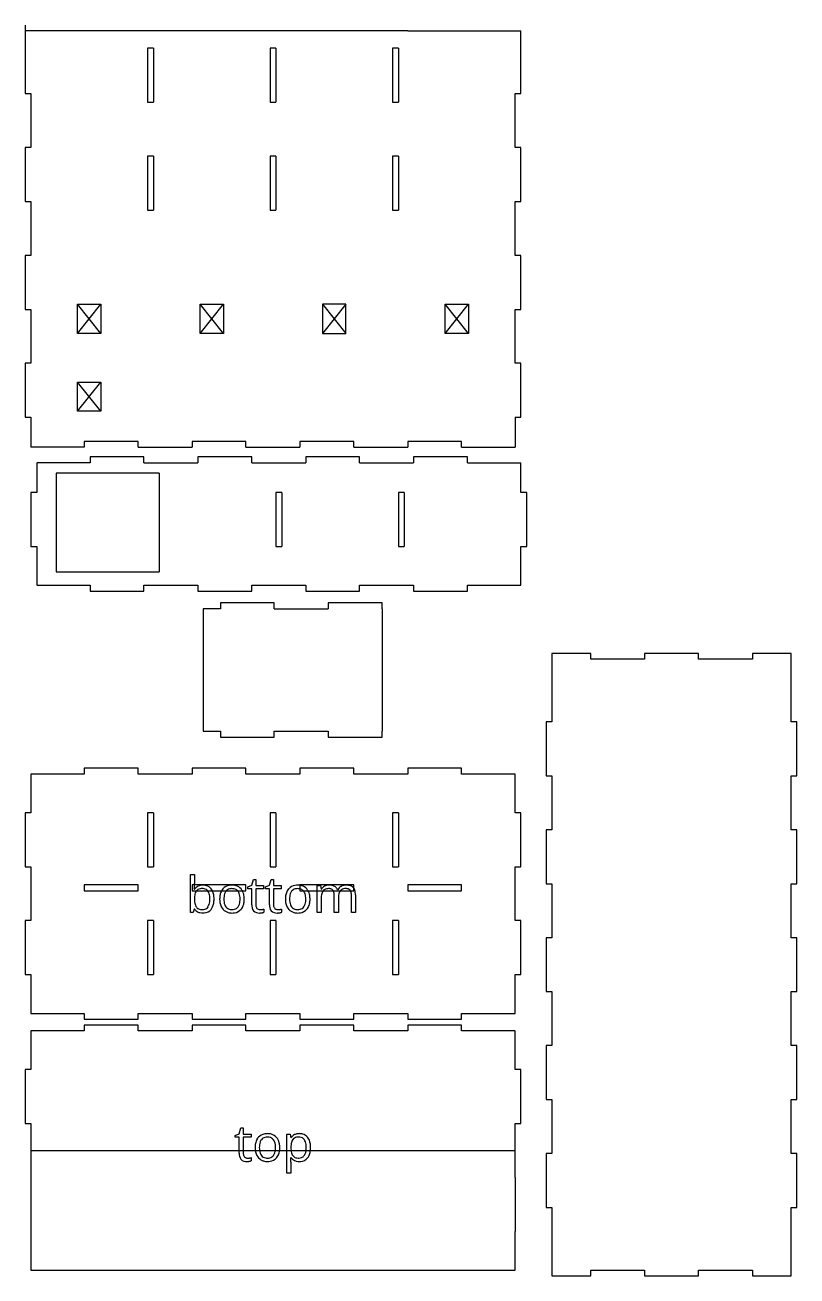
# Model space of a CAD drawing. Header units: millimetres. Extents: x -10 to 787, y 3 to 646.
# Drawn here: x 390 to 787, y 3 to 646 of the extents above; entities that cross this region are included whole.
import ezdxf

# ---------------------------------------------------------------- set-up
doc = ezdxf.new("R2010")
doc.units = ezdxf.units.MM
doc.header["$MEASUREMENT"] = 0
for name, color, linetype in [('', 7, 'Continuous'), ('box v4_bottom_labelLayer', 7, 'Continuous'), ('box v4_bottom_outsideCutPath', 7, 'Continuous'), ('box v4_left_outsideCutPath', 7, 'Continuous'), ('box v4_middle_divider', 7, 'Continuous'), ('box v4_top_labelLayer', 7, 'Continuous'), ('box v4_top_outsideCutPath', 7, 'Continuous')]:
    doc.layers.add(name, color=color, linetype=linetype)

msp = doc.modelspace()

# ---------------------------------------------------------------- linework, layer by layer
at = {"layer": ''}
for p, q in [((490.47, 349), (490.47, 346)), ((518.19, 349), (490.47, 349)), ((518.19, 346), (518.19, 349)), ((573.64, 349), (545.91, 349)), ((545.91, 349), (545.91, 346)), ((573.64, 346), (573.64, 349)), ((481.56, 346), (481.56, 283)), ((490.47, 346), (481.56, 346)), ((518.19, 346), (545.91, 346)), ((573.64, 346), (573.64, 283)), ((481.56, 283), (490.47, 283)), ((490.47, 283), (490.47, 280)), ((518.19, 280), (518.19, 283)), ((518.19, 283), (545.91, 283)), ((545.91, 283), (545.91, 280)), ((573.64, 280), (573.64, 283)), ((490.47, 280), (518.19, 280)), ((545.91, 280), (573.64, 280))]:
    msp.add_line(p, q, dxfattribs=at)
at = {"layer": 'box v4_bottom_labelLayer'}
for p, q in [((475.06, 209.43), (477.15, 209.43)), ((475.06, 189.83), (475.06, 209.43)), ((477.15, 209.43), (477.15, 204.67)), ((506.6, 203.88), (507.48, 206.83)), ((507.48, 206.83), (508.69, 206.83)), ((508.69, 206.83), (508.69, 203.63)), ((515.71, 203.88), (516.59, 206.83)), ((516.59, 206.83), (517.8, 206.83)), ((517.8, 206.83), (517.8, 203.63)), ((477.05, 201.79), (477.15, 201.79)), ((504.63, 203.02), (506.6, 203.88)), ((504.63, 202.01), (504.63, 203.02)), ((506.6, 202.01), (504.63, 202.01)), ((506.6, 193.79), (506.6, 202.01)), ((508.69, 203.63), (512.7, 203.63)), ((512.7, 202.01), (508.69, 202.01)), ((508.69, 202.01), (508.69, 193.88)), ((512.7, 203.63), (512.7, 202.01)), ((513.73, 203.02), (515.71, 203.88)), ((513.73, 202.01), (513.73, 203.02)), ((515.71, 202.01), (513.73, 202.01)), ((515.71, 193.79), (515.71, 202.01)), ((517.8, 203.63), (521.81, 203.63)), ((521.81, 202.01), (517.8, 202.01)), ((517.8, 202.01), (517.8, 193.88)), ((521.81, 203.63), (521.81, 202.01)), ((540.25, 189.83), (540.25, 203.63)), ((540.25, 203.63), (541.95, 203.63)), ((541.95, 203.63), (542.29, 201.74)), ((542.29, 201.74), (542.39, 201.74)), ((550.71, 201.54), (550.81, 201.54)), ((542.34, 197.07), (542.34, 189.83)), ((549.04, 189.83), (549.04, 198.81)), ((551.14, 197.53), (551.14, 189.83)), ((557.85, 189.83), (557.85, 198.81)), ((559.94, 198.83), (559.94, 189.83)), ((476.56, 189.83), (475.06, 189.83)), ((477, 191.6), (476.56, 189.83)), ((477.15, 191.6), (477, 191.6)), ((512.8, 191.55), (512.8, 189.95)), ((521.91, 191.55), (521.91, 189.95)), ((542.34, 189.83), (540.25, 189.83)), ((551.14, 189.83), (549.04, 189.83)), ((559.94, 189.83), (557.85, 189.83))]:
    msp.add_line(p, q, dxfattribs=at)
for centre, radius, start, end in [((450.97, 203.86), 26.16, 355.47174, 355.65264), ((445.68, 204.22), 31.46, 355.72387, 358.1259), ((433.55, 204.63), 43.6, 358.11231, 0.04843), ((481.05, 199.07), 4.75, 95.18352, 145.11089), ((483.76, 197.75), 6.54, 160.89265, 171.23342), ((480.97, 198.74), 3.58, 143.33825, 161.25597), ((480.3, 199.18), 2.78, 120.1403, 142.42489), ((480.7, 198.43), 3.64, 100.44693, 119.67008), ((481.14, 196.23), 5.88, 89.57314, 100.73243), ((481.47, 196.72), 7.14, 89.87435, 96.81452), ((481.21, 197.27), 4.84, 78.67814, 90.37494), ((481.55, 197.47), 6.39, 74.23934, 90.56237), ((481.62, 199.01), 3.05, 35.54084, 79.80112), ((481.97, 199.02), 4.78, 38.56313, 74.06704), ((481.28, 198.77), 3.47, 32.70335, 35.52427), ((480.35, 198.23), 4.55, 15.77795, 32.01512), ((477.35, 197.35), 7.67, 6.16487, 16.03963), ((480.88, 198.17), 6.16, 16.47093, 38.40753), ((477.75, 197.19), 9.45, 5.13385, 16.79733), ((497.27, 197.54), 7.1, 150.71115, 169.46954), ((496.09, 198.15), 5.78, 138.17595, 150.22873), ((495.9, 198.3), 5.53, 99.17593, 137.98328), ((499.32, 197.3), 7.02, 162.06531, 173.16748), ((496.76, 198.15), 4.32, 142.90258, 162.37497), ((495.95, 198.72), 3.33, 103.46852, 142.3119), ((496.44, 195.76), 8.12, 89.73263, 100.07598), ((496.37, 197.13), 4.98, 89.48059, 103.8805), ((496.44, 196.83), 5.27, 79.34536, 90.31748), ((496.54, 196.86), 7.03, 73.52228, 90.56923), ((496.84, 198.63), 3.44, 37.95776, 80.40063), ((496.96, 198.35), 5.47, 41.14456, 73.21338), ((496.14, 198.12), 4.31, 20.02572, 37.43505), ((494.01, 197.34), 6.57, 7.74399, 20.06902), ((496.17, 197.68), 6.51, 13.50143, 41.07035), ((531.07, 197.54), 7.1, 150.71115, 169.46954), ((529.89, 198.15), 5.78, 138.17595, 150.22873), ((529.7, 198.3), 5.53, 99.17593, 137.98328), ((533.12, 197.3), 7.02, 162.06531, 173.16748), ((530.56, 198.15), 4.32, 142.90258, 162.37497), ((529.75, 198.72), 3.33, 103.46852, 142.3119), ((530.24, 195.76), 8.12, 89.73263, 100.07598), ((530.17, 197.13), 4.98, 89.48059, 103.8805), ((530.24, 196.83), 5.27, 79.34536, 90.31748), ((530.34, 196.86), 7.03, 73.52228, 90.56923), ((530.64, 198.63), 3.44, 37.95776, 80.40063), ((530.76, 198.35), 5.47, 41.14456, 73.21338), ((529.94, 198.12), 4.31, 20.02572, 37.43505), ((527.81, 197.34), 6.57, 7.74399, 20.06902), ((529.97, 197.68), 6.51, 13.50143, 41.07035), ((545.94, 199.66), 4.11, 117.12095, 149.54238), ((548.62, 197.92), 6.22, 161.02343, 171.44692), ((546.06, 198.82), 3.51, 143.07697, 161.39137), ((545.42, 199.25), 2.74, 123.70207, 142.30219), ((545.7, 198.78), 3.28, 101.15464, 123.06557), ((546.36, 198.91), 4.96, 93.83433, 117.50722), ((546.09, 196.91), 5.19, 89.55731, 101.48322), ((546.47, 197.89), 6, 89.96617, 94.28316), ((546.14, 197.21), 4.9, 85.52376, 90.07935), ((546.54, 197.04), 6.85, 77.55723, 90.55129), ((546.28, 198.63), 3.47, 72.36009, 85.95618), ((546.69, 199.84), 2.19, 41.06106, 72.89936), ((547.18, 199.77), 4.04, 52.70271, 78.00538), ((546.4, 199.66), 2.53, 20.70711, 40.02178), ((545.15, 199.18), 3.87, 7.98644, 20.79497), ((542.88, 198.84), 6.17, 359.69482, 8.14715), ((547.4, 200.19), 3.57, 22.20979, 51.49706), ((554.6, 199.37), 4.37, 119.40418, 150.18288), ((556.84, 198.07), 5.67, 160.87318, 172.52726), ((554.75, 198.81), 3.46, 140.97653, 161.16994), ((554.2, 199.22), 2.77, 122.35972, 140.2884), ((555.08, 198.63), 5.25, 118.25837, 120.06303), ((555.08, 198.58), 5.29, 95.86351, 117.96932), ((554.51, 198.67), 3.4, 101.00322, 121.78406), ((554.91, 196.73), 5.38, 89.56215, 101.29618), ((555.26, 197.28), 6.6, 89.91971, 96.26176), ((554.96, 197.25), 4.85, 85.8145, 90.06853), ((555.32, 196.62), 7.27, 79.9361, 90.38036), ((555.09, 198.63), 3.47, 72.63954, 86.2568), ((555.49, 199.84), 2.2, 41.0408, 73.17926), ((555.8, 199.24), 4.6, 62.97232, 80.16652), ((555.21, 199.66), 2.53, 20.70711, 40.02178), ((553.95, 199.18), 3.87, 7.98644, 20.79497), ((551.68, 198.84), 6.17, 359.69482, 8.14715), ((556.31, 200.28), 3.45, 44.229, 62.62291), ((556.16, 200.21), 3.6, 19.56119, 43.31612), ((553.97, 199.39), 5.94, 7.5042, 19.96453), ((550.35, 198.88), 9.59, 359.71073, 7.69073), ((493.26, 196.75), 16.11, 177.61766, 180.04255), ((490.98, 196.69), 13.83, 179.77628, 185.70752), ((488.42, 197), 11.26, 171.06679, 177.84567), ((485.53, 196.13), 8.35, 185.59249, 194.20506), ((482.03, 195.22), 4.74, 193.94305, 208.02183), ((480.62, 194.5), 3.15, 208.55367, 217.56052), ((480.09, 195.36), 4.8, 326.7105, 343.66618), ((477.29, 196.22), 7.73, 343.41714, 353.63691), ((472.69, 196.82), 12.36, 359.76807, 6.30953), ((473.07, 196.72), 11.98, 353.49348, 0.22054), ((479.23, 195.94), 7.93, 335.83059, 350.82548), ((474.95, 196.67), 12.26, 350.65628, 0.33804), ((473.79, 196.77), 13.42, 359.87793, 5.40935), ((500.96, 196.81), 10.86, 169.2443, 180.38808), ((500.56, 196.7), 10.46, 179.77446, 189.09329), ((497.87, 196.25), 7.74, 188.91025, 205.31715), ((497.08, 195.91), 6.87, 205.65602, 208.44612), ((503.32, 196.79), 11.05, 173.00863, 180.24638), ((502.86, 196.69), 10.59, 179.70596, 187.91608), ((498.97, 196.13), 6.67, 187.76392, 200.0977), ((496.83, 195.35), 4.39, 200.08459, 216.91316), ((495.97, 195.4), 4.49, 323.00892, 342.63906), ((493.4, 196.25), 7.19, 342.36156, 353.75376), ((490.18, 196.79), 10.43, 359.70756, 7.89726), ((489.6, 196.7), 11.02, 353.53631, 0.20142), ((495.62, 195.94), 7.09, 330.25071, 349.41165), ((493.13, 196.88), 9.65, 1.12771, 13.88001), ((491.98, 196.67), 10.8, 349.17618, 0.38627), ((490.51, 196.74), 12.27, 359.99187, 1.54198), ((513.18, 193.72), 6.57, 179.3551, 192.84776), ((512.91, 193.86), 4.21, 179.64167, 189.75059), ((511.42, 193.59), 2.7, 189.54797, 205.78736), ((522.28, 193.72), 6.57, 179.3551, 192.84776), ((522.01, 193.86), 4.21, 179.64167, 189.75059), ((520.53, 193.59), 2.7, 189.54797, 205.78736), ((534.76, 196.81), 10.86, 169.2443, 180.38808), ((534.36, 196.7), 10.46, 179.77446, 189.09329), ((531.67, 196.25), 7.74, 188.91025, 205.31715), ((530.88, 195.91), 6.87, 205.65602, 208.44612), ((537.12, 196.79), 11.05, 173.00863, 180.24638), ((536.66, 196.69), 10.59, 179.70596, 187.91608), ((532.77, 196.13), 6.67, 187.76392, 200.0977), ((530.63, 195.35), 4.39, 200.08459, 216.91316), ((529.77, 195.4), 4.49, 323.00892, 342.63906), ((527.2, 196.25), 7.19, 342.36156, 353.75376), ((523.98, 196.79), 10.43, 359.70756, 7.89726), ((523.4, 196.7), 11.02, 353.53631, 0.20142), ((529.42, 195.94), 7.09, 330.25071, 349.41165), ((526.93, 196.88), 9.65, 1.12771, 13.88001), ((525.78, 196.67), 10.8, 349.17618, 0.38627), ((524.31, 196.74), 12.27, 359.99187, 1.54198), ((556.9, 197.08), 14.56, 178.09759, 180.02534), ((552.85, 197.26), 10.51, 171.30421, 178.35016), ((560.33, 197.59), 9.19, 172.37766, 180.18296), ((562.88, 197.53), 11.75, 179.8948, 179.99953), ((480.92, 194.3), 4.63, 215.58501, 245.83616), ((480.5, 194.45), 3.03, 218.16906, 253.80471), ((481.27, 195.11), 5.52, 245.98016, 255.54557), ((481.07, 196.19), 4.86, 253.13823, 266.84832), ((481.45, 195.92), 6.34, 255.77554, 270.31855), ((481.23, 198.05), 6.72, 266.37757, 270.05108), ((481.28, 195.49), 4.17, 269.38689, 285.86308), ((481.49, 196.67), 7.09, 269.92258, 275.54818), ((481.83, 194.54), 4.95, 274.064, 321.4081), ((481.59, 194.37), 3.01, 286.0163, 326.84973), ((481.11, 195.13), 5.88, 321.31615, 335.54362), ((496.04, 195.28), 5.66, 207.79471, 238.67579), ((496.11, 195.42), 5.82, 238.81155, 253.24283), ((496.05, 194.79), 3.43, 217.30096, 261.70991), ((496.34, 196.29), 6.72, 253.54369, 270.41825), ((496.41, 196.52), 5.19, 260.50332, 270.24767), ((496.42, 197.69), 8.12, 269.75029, 279.80333), ((496.48, 196.18), 4.86, 269.44816, 284.72557), ((496.87, 194.76), 3.38, 284.56623, 322.63338), ((496.94, 195.2), 5.58, 278.89591, 317.99791), ((496.74, 195.36), 5.83, 318.14399, 329.7566), ((509.88, 192.83), 3.16, 190.38177, 253.87724), ((510.81, 193.31), 2.03, 206.12944, 221.40843), ((510.52, 195.03), 5.46, 253.78479, 270.88525), ((510.74, 193.26), 1.94, 221.59493, 262.35051), ((510.9, 194.09), 2.8, 261.32662, 270.19129), ((510.61, 194.93), 5.36, 270.00299, 270.76068), ((510.58, 196.09), 6.52, 270.89323, 275.54839), ((510.93, 198.17), 6.87, 269.88034, 278.30283), ((510.34, 198.63), 9.06, 275.52604, 279.29397), ((510.55, 197.4), 7.82, 279.18644, 280.11417), ((510.99, 197.64), 6.33, 278.41579, 279.00789), ((510.9, 195.5), 5.89, 280.00699, 283.37348), ((510.22, 202.56), 11.31, 278.95898, 280.51046), ((511.43, 193.31), 3.64, 283.30691, 288.11981), ((510.95, 198.62), 7.3, 280.48482, 282.62679), ((511.6, 195.75), 4.37, 282.58772, 285.57948), ((511.92, 191.81), 2.06, 287.98888, 295.30479), ((511.92, 194.57), 3.15, 285.72455, 286.25578), ((518.99, 192.83), 3.16, 190.38177, 253.87724), ((519.92, 193.31), 2.03, 206.12944, 221.40843), ((519.63, 195.03), 5.46, 253.78479, 270.88525), ((519.85, 193.26), 1.94, 221.59493, 262.35051), ((520.01, 194.09), 2.8, 261.32662, 270.19129), ((519.72, 194.93), 5.36, 270.00299, 270.76068), ((519.69, 196.09), 6.52, 270.89323, 275.54839), ((520.03, 198.17), 6.87, 269.88034, 278.30283), ((519.44, 198.63), 9.06, 275.52604, 279.29397), ((519.66, 197.4), 7.82, 279.18644, 280.11417), ((520.1, 197.64), 6.33, 278.41579, 279.00789), ((520.01, 195.5), 5.89, 280.00699, 283.37348), ((519.33, 202.56), 11.31, 278.95898, 280.51046), ((520.53, 193.31), 3.64, 283.30691, 288.11981), ((520.06, 198.62), 7.3, 280.48482, 282.62679), ((520.71, 195.75), 4.37, 282.58772, 285.57948), ((521.03, 191.81), 2.06, 287.98888, 295.30479), ((521.03, 194.57), 3.15, 285.72455, 286.25578), ((529.84, 195.28), 5.66, 207.79471, 238.67579), ((529.91, 195.42), 5.82, 238.81155, 253.24283), ((529.85, 194.79), 3.43, 217.30096, 261.70991), ((530.14, 196.29), 6.72, 253.54369, 270.41825), ((530.21, 196.52), 5.19, 260.50332, 270.24767), ((530.22, 197.69), 8.12, 269.75029, 279.80333), ((530.28, 196.18), 4.86, 269.44816, 284.72557), ((530.67, 194.76), 3.38, 284.56624, 322.63338), ((530.74, 195.2), 5.58, 278.89591, 317.99791), ((530.54, 195.36), 5.83, 318.14399, 329.7566)]:
    msp.add_arc(centre, radius, start, end, dxfattribs=at)
at = {"layer": 'box v4_bottom_outsideCutPath'}
for p, q in [((396, 421), (396, 405.64)), ((423.47, 421), (396, 421)), ((451.19, 424), (423.47, 424)), ((423.47, 424), (423.47, 421)), ((451.19, 421), (451.19, 424)), ((451.19, 421), (478.91, 421)), ((478.91, 424), (478.91, 421)), ((506.64, 424), (478.91, 424)), ((506.64, 421), (506.64, 424)), ((506.64, 421), (534.36, 421)), ((534.36, 424), (534.36, 421)), ((562.09, 424), (534.36, 424)), ((562.09, 421), (562.09, 424)), ((562.09, 421), (589.81, 421)), ((589.81, 424), (589.81, 421)), ((617.53, 424), (589.81, 424)), ((617.53, 421), (617.53, 424)), ((617.53, 421), (645, 421)), ((645, 405.64), (645, 421)), ((459, 415.64), (406, 415.64)), ((406, 415.64), (406, 364.91)), ((459, 415.64), (459, 364.91)), ((393, 405.64), (393, 377.91)), ((396, 405.64), (393, 405.64)), ((519, 405.64), (519, 377.91)), ((522, 405.64), (519, 405.64)), ((522, 405.64), (522, 377.91)), ((582, 405.64), (582, 377.91)), ((585, 405.64), (582, 405.64)), ((585, 405.64), (585, 377.91)), ((648, 405.64), (645, 405.64)), ((648, 377.91), (648, 405.64)), ((393, 377.91), (396, 377.91)), ((396, 377.91), (396, 358)), ((519, 377.91), (522, 377.91)), ((582, 377.91), (585, 377.91)), ((645, 358), (645, 377.91)), ((645, 377.91), (648, 377.91)), ((406, 364.91), (459, 364.91)), ((396, 358), (423.47, 358)), ((423.47, 358), (423.47, 355)), ((423.47, 355), (451.19, 355)), ((451.19, 358), (478.91, 358)), ((451.19, 355), (451.19, 358)), ((478.91, 358), (478.91, 355)), ((478.91, 355), (506.64, 355)), ((506.64, 355), (506.64, 358)), ((506.64, 358), (534.36, 358)), ((534.36, 358), (534.36, 355)), ((534.36, 355), (562.09, 355)), ((562.09, 358), (589.81, 358)), ((562.09, 355), (562.09, 358)), ((589.81, 358), (589.81, 355)), ((589.81, 355), (617.53, 355)), ((617.53, 358), (645, 358)), ((617.53, 355), (617.53, 358)), ((420.47, 264), (420.47, 261)), ((448.19, 264), (420.47, 264)), ((448.19, 261), (448.19, 264)), ((503.64, 264), (475.91, 264)), ((475.91, 264), (475.91, 261)), ((503.64, 261), (503.64, 264)), ((559.09, 264), (531.36, 264)), ((531.36, 264), (531.36, 261)), ((559.09, 261), (559.09, 264)), ((586.81, 264), (586.81, 261)), ((614.53, 264), (586.81, 264)), ((614.53, 261), (614.53, 264)), ((420.47, 261), (393, 261)), ((393, 261), (393, 241.09)), ((475.91, 261), (448.19, 261)), ((531.36, 261), (503.64, 261)), ((586.81, 261), (559.09, 261)), ((642, 261), (614.53, 261)), ((642, 241.09), (642, 261)), ((393, 241.09), (390, 241.09)), ((390, 241.09), (390, 213.36)), ((456, 241.09), (453, 241.09)), ((453, 241.09), (453, 213.36)), ((456, 241.09), (456, 213.36)), ((519, 241.09), (516, 241.09)), ((516, 241.09), (516, 213.36)), ((519, 241.09), (519, 213.36)), ((579, 241.09), (579, 213.36)), ((582, 241.09), (579, 241.09)), ((582, 241.09), (582, 213.36)), ((645, 241.09), (642, 241.09)), ((645, 213.36), (645, 241.09)), ((390, 213.36), (393, 213.36)), ((393, 213.36), (393, 185.64)), ((453, 213.36), (456, 213.36)), ((516, 213.36), (519, 213.36)), ((579, 213.36), (582, 213.36)), ((642, 185.64), (642, 213.36)), ((642, 213.36), (645, 213.36)), ((420.47, 204), (420.47, 201)), ((448.19, 204), (420.47, 204)), ((420.47, 201), (448.19, 201)), ((448.19, 201), (448.19, 204)), ((475.91, 204), (475.91, 201)), ((503.64, 204), (475.91, 204)), ((475.91, 201), (503.64, 201)), ((503.64, 201), (503.64, 204)), ((531.36, 204), (531.36, 201)), ((559.09, 204), (531.36, 204)), ((531.36, 201), (559.09, 201)), ((559.09, 201), (559.09, 204)), ((614.53, 204), (586.81, 204)), ((586.81, 204), (586.81, 201)), ((586.81, 201), (614.53, 201)), ((614.53, 201), (614.53, 204)), ((393, 185.64), (390, 185.64)), ((390, 185.64), (390, 157.91)), ((456, 185.64), (453, 185.64)), ((453, 185.64), (453, 157.91)), ((456, 185.64), (456, 157.91)), ((519, 185.64), (516, 185.64)), ((516, 185.64), (516, 157.91)), ((519, 185.64), (519, 157.91)), ((582, 185.64), (579, 185.64)), ((579, 185.64), (579, 157.91)), ((582, 185.64), (582, 157.91)), ((645, 185.64), (642, 185.64)), ((645, 157.91), (645, 185.64)), ((390, 157.91), (393, 157.91)), ((393, 157.91), (393, 138)), ((453, 157.91), (456, 157.91)), ((516, 157.91), (519, 157.91)), ((579, 157.91), (582, 157.91)), ((642, 138), (642, 157.91)), ((642, 157.91), (645, 157.91)), ((393, 138), (420.47, 138)), ((420.47, 138), (420.47, 135)), ((448.19, 135), (448.19, 138)), ((448.19, 138), (475.91, 138)), ((475.91, 138), (475.91, 135)), ((503.64, 138), (531.36, 138)), ((503.64, 135), (503.64, 138)), ((531.36, 138), (531.36, 135)), ((559.09, 135), (559.09, 138)), ((559.09, 138), (586.81, 138)), ((586.81, 138), (586.81, 135)), ((614.53, 135), (614.53, 138)), ((614.53, 138), (642, 138)), ((420.47, 135), (448.19, 135)), ((475.91, 135), (503.64, 135)), ((531.36, 135), (559.09, 135)), ((586.81, 135), (614.53, 135))]:
    msp.add_line(p, q, dxfattribs=at)
at = {"layer": 'box v4_left_outsideCutPath'}
for p, q in [((661, 323), (661, 287.76)), ((680.91, 323), (661, 323)), ((680.91, 320), (680.91, 323)), ((708.64, 323), (708.64, 320)), ((736.36, 323), (708.64, 323)), ((736.36, 320), (736.36, 323)), ((764.09, 323), (764.09, 320)), ((784, 323), (764.09, 323)), ((784, 315.48), (784, 323)), ((708.64, 320), (680.91, 320)), ((764.09, 320), (736.36, 320)), ((784, 287.76), (784, 315.48)), ((661, 287.76), (658, 287.76)), ((658, 287.76), (658, 260.03)), ((787, 287.76), (784, 287.76)), ((787, 260.03), (787, 287.76)), ((658, 260.03), (661, 260.03)), ((661, 260.03), (661, 232.31)), ((784, 260.03), (787, 260.03)), ((784, 232.31), (784, 260.03)), ((661, 232.31), (658, 232.31)), ((658, 232.31), (658, 204.59)), ((787, 232.31), (784, 232.31)), ((787, 204.59), (787, 232.31)), ((658, 204.59), (661, 204.59)), ((661, 204.59), (661, 176.86)), ((784, 204.59), (787, 204.59)), ((784, 176.86), (784, 204.59)), ((661, 176.86), (658, 176.86)), ((658, 176.86), (658, 149.14)), ((787, 176.86), (784, 176.86)), ((787, 149.14), (787, 176.86)), ((658, 149.14), (661, 149.14)), ((661, 149.14), (661, 121.41)), ((784, 121.41), (784, 149.14)), ((784, 149.14), (787, 149.14)), ((658, 121.41), (658, 93.69)), ((661, 121.41), (658, 121.41)), ((787, 121.41), (784, 121.41)), ((787, 93.69), (787, 121.41)), ((658, 93.69), (661, 93.69)), ((661, 93.69), (661, 65.97)), ((784, 93.69), (787, 93.69)), ((784, 65.97), (784, 93.69)), ((661, 65.97), (658, 65.97)), ((658, 65.97), (658, 38.24)), ((787, 65.97), (784, 65.97)), ((787, 38.24), (787, 65.97)), ((658, 38.24), (661, 38.24)), ((661, 38.24), (661, 10.52)), ((784, 38.24), (787, 38.24)), ((784, 3), (784, 38.24)), ((661, 10.52), (661, 3)), ((661, 3), (680.91, 3)), ((680.91, 6), (708.64, 6)), ((680.91, 3), (680.91, 6)), ((708.64, 6), (708.64, 3)), ((708.64, 3), (736.36, 3)), ((736.36, 6), (764.09, 6)), ((736.36, 3), (736.36, 6)), ((764.09, 6), (764.09, 3)), ((764.09, 3), (784, 3))]:
    msp.add_line(p, q, dxfattribs=at)
at = {"layer": 'box v4_middle_divider'}
for p, q in [((390, 646), (390, 610.76)), ((586.81, 643), (390, 643)), ((586.81, 643), (614.53, 643)), ((614.53, 643), (645, 643)), ((645, 638.48), (645, 643)), ((645, 638.48), (645, 643)), ((645, 610.76), (645, 638.48)), ((645, 610.76), (645, 638.48)), ((453, 634.09), (453, 606.36)), ((456, 634.09), (453, 634.09)), ((456, 634.09), (453, 634.09)), ((453, 634.09), (453, 606.36)), ((456, 634.09), (456, 606.36)), ((456, 634.09), (456, 606.36)), ((519, 634.09), (516, 634.09)), ((516, 634.09), (516, 606.36)), ((519, 634.09), (516, 634.09)), ((516, 634.09), (516, 606.36)), ((519, 634.09), (519, 606.36)), ((519, 634.09), (519, 606.36)), ((582, 634.09), (579, 634.09)), ((579, 634.09), (579, 606.36)), ((582, 634.09), (579, 634.09)), ((579, 634.09), (579, 606.36)), ((582, 634.09), (582, 606.36)), ((582, 634.09), (582, 606.36)), ((390, 610.76), (393, 610.76)), ((393, 610.76), (393, 583.03)), ((453, 606.36), (456, 606.36)), ((453, 606.36), (456, 606.36)), ((516, 606.36), (519, 606.36)), ((516, 606.36), (519, 606.36)), ((579, 606.36), (582, 606.36)), ((579, 606.36), (582, 606.36)), ((642, 610.76), (645, 610.76)), ((642, 583.03), (642, 610.76)), ((642, 583.03), (642, 610.76)), ((642, 610.76), (645, 610.76)), ((390, 583.03), (390, 555.31)), ((393, 583.03), (390, 583.03)), ((645, 583.03), (642, 583.03)), ((645, 583.03), (642, 583.03)), ((645, 555.31), (645, 583.03)), ((645, 555.31), (645, 583.03)), ((456, 578.64), (453, 578.64)), ((456, 578.64), (453, 578.64)), ((453, 578.64), (453, 550.91)), ((453, 578.64), (453, 550.91)), ((456, 578.64), (456, 550.91)), ((456, 578.64), (456, 550.91)), ((516, 578.64), (516, 550.91)), ((519, 578.64), (516, 578.64)), ((516, 578.64), (516, 550.91)), ((519, 578.64), (516, 578.64)), ((519, 578.64), (519, 550.91)), ((519, 578.64), (519, 550.91)), ((579, 578.64), (579, 550.91)), ((582, 578.64), (579, 578.64)), ((579, 578.64), (579, 550.91)), ((582, 578.64), (579, 578.64)), ((582, 578.64), (582, 550.91)), ((582, 578.64), (582, 550.91)), ((390, 555.31), (393, 555.31)), ((393, 555.31), (393, 527.59)), ((642, 527.59), (642, 555.31)), ((642, 555.31), (645, 555.31)), ((642, 527.59), (642, 555.31)), ((642, 555.31), (645, 555.31)), ((453, 550.91), (456, 550.91)), ((453, 550.91), (456, 550.91)), ((516, 550.91), (519, 550.91)), ((516, 550.91), (519, 550.91)), ((579, 550.91), (582, 550.91)), ((579, 550.91), (582, 550.91)), ((393, 527.59), (390, 527.59)), ((390, 527.59), (390, 499.86)), ((645, 527.59), (642, 527.59)), ((645, 527.59), (642, 527.59)), ((645, 499.86), (645, 527.59)), ((645, 499.86), (645, 527.59)), ((417, 502.5), (429, 502.5)), ((417, 487.5), (429, 502.5)), ((417, 487.5), (417, 502.5)), ((429, 487.5), (417, 502.5)), ((429, 502.5), (429, 487.5)), ((480, 502.5), (492, 502.5)), ((480, 487.5), (492, 502.5)), ((480, 487.5), (480, 502.5)), ((492, 487.5), (480, 502.5)), ((492, 502.5), (492, 487.5)), ((555, 502.5), (543, 487.5)), ((543, 502.5), (543, 487.5)), ((543, 502.5), (555, 487.5)), ((555, 502.5), (543, 502.5)), ((555, 487.5), (555, 502.5)), ((618, 487.5), (606, 502.5)), ((606, 487.5), (618, 502.5)), ((606, 487.5), (606, 502.5)), ((606, 502.5), (618, 502.5)), ((618, 502.5), (618, 487.5)), ((390, 499.86), (393, 499.86)), ((390, 499.86), (393, 499.86)), ((393, 499.86), (393, 472.14)), ((393, 499.86), (393, 472.14)), ((642, 472.14), (642, 499.86)), ((642, 499.86), (645, 499.86)), ((642, 472.14), (642, 499.86)), ((642, 499.86), (645, 499.86)), ((429, 487.5), (417, 487.5)), ((492, 487.5), (480, 487.5)), ((543, 487.5), (555, 487.5)), ((618, 487.5), (606, 487.5)), ((390, 472.14), (390, 444.41)), ((393, 472.14), (390, 472.14)), ((393, 472.14), (390, 472.14)), ((645, 472.14), (642, 472.14)), ((645, 472.14), (642, 472.14)), ((645, 444.41), (645, 472.14)), ((645, 444.41), (645, 472.14)), ((417, 447.5), (417, 462.5)), ((429, 447.5), (417, 462.5)), ((417, 462.5), (429, 462.5)), ((417, 447.5), (429, 462.5)), ((429, 462.5), (429, 447.5)), ((390, 444.41), (393, 444.41)), ((390, 444.41), (393, 444.41)), ((393, 444.41), (393, 429)), ((429, 447.5), (417, 447.5)), ((642, 444.41), (645, 444.41)), ((642, 444.41), (645, 444.41)), ((642, 444.41), (642, 429)), ((448.19, 432), (420.47, 432)), ((420.47, 432), (420.47, 429)), ((448.19, 429), (448.19, 432)), ((475.91, 432), (475.91, 429)), ((503.64, 432), (475.91, 432)), ((503.64, 429), (503.64, 432)), ((559.09, 432), (531.36, 432)), ((531.36, 432), (531.36, 429)), ((559.09, 429), (559.09, 432)), ((614.53, 432), (586.81, 432)), ((586.81, 432), (586.81, 429)), ((614.53, 429), (614.53, 432)), ((420.47, 429), (393, 429)), ((448.19, 429), (475.91, 429)), ((503.64, 429), (531.36, 429)), ((559.09, 429), (586.81, 429)), ((614.53, 429), (642, 429))]:
    msp.add_line(p, q, dxfattribs=at)
for p in [(423, 495), (486, 495), (549, 495), (612, 495), (423, 455)]:
    msp.add_point(p, dxfattribs=at)
at = {"layer": 'box v4_top_labelLayer'}
for p, q in [((500.14, 76.15), (501.02, 79.1)), ((501.02, 79.1), (502.23, 79.1)), ((502.23, 79.1), (502.23, 75.9)), ((498.16, 75.29), (500.14, 76.15)), ((498.16, 74.28), (498.16, 75.29)), ((500.14, 74.28), (498.16, 74.28)), ((500.14, 66.06), (500.14, 74.28)), ((502.23, 75.9), (506.24, 75.9)), ((502.23, 74.28), (502.23, 66.15)), ((506.24, 74.28), (502.23, 74.28)), ((506.24, 75.9), (506.24, 74.28)), ((524.68, 55.9), (524.68, 75.9)), ((524.68, 75.9), (526.38, 75.9)), ((526.38, 75.9), (526.67, 74.01)), ((526.67, 74.01), (526.77, 74.01)), ((526.77, 69.48), (526.77, 69.01)), ((506.34, 63.82), (506.34, 62.22)), ((526.77, 63.87), (526.62, 63.87)), ((526.77, 61.58), (526.77, 55.9)), ((526.77, 55.9), (524.68, 55.9))]:
    msp.add_line(p, q, dxfattribs=at)
for centre, radius, start, end in [((519.19, 69.09), 10.86, 169.2443, 180.38808), ((515.5, 69.81), 7.1, 150.71115, 169.46954), ((514.32, 70.42), 5.78, 138.17595, 150.22873), ((514.13, 70.57), 5.53, 99.17593, 137.98328), ((517.55, 69.57), 7.02, 162.06531, 173.16748), ((514.99, 70.42), 4.32, 142.90258, 162.37497), ((514.18, 70.99), 3.33, 103.46852, 142.3119), ((514.67, 68.03), 8.12, 89.73263, 100.07598), ((514.6, 69.4), 4.98, 89.48059, 103.8805), ((514.67, 69.1), 5.27, 79.34536, 90.31748), ((514.77, 69.13), 7.03, 73.52228, 90.56923), ((515.07, 70.9), 3.44, 37.95776, 80.40063), ((515.19, 70.63), 5.47, 41.14456, 73.21338), ((514.36, 70.39), 4.31, 20.02572, 37.43505), ((512.24, 69.61), 6.57, 7.74399, 20.06902), ((514.4, 69.95), 6.51, 13.50143, 41.07035), ((511.36, 69.15), 9.65, 1.12771, 13.88001), ((531.38, 70.78), 5.63, 132.3565, 144.9196), ((536.79, 69.51), 10.02, 171.08686, 178.32475), ((532.92, 70.13), 6.09, 160.28958, 171.24529), ((530.56, 71), 3.58, 141.88904, 160.59731), ((530.52, 71.72), 4.35, 115.40061, 132.31184), ((529.89, 71.47), 2.76, 118.55694, 141.02434), ((530.33, 70.61), 3.73, 100.08681, 118.1918), ((530.85, 70.9), 5.24, 97.70662, 114.88216), ((530.76, 68.35), 6.03, 89.59044, 100.35018), ((531.09, 69.38), 6.78, 89.84685, 97.94743), ((530.81, 69.88), 4.5, 84.03788, 90.08484), ((531.17, 69.74), 6.41, 74.19236, 90.57851), ((531.01, 71.11), 3.25, 35.44817, 85.22665), ((531.61, 71.36), 4.74, 38.05234, 74.04174), ((530.07, 70.4), 4.43, 19.89915, 35.898), ((527.95, 69.64), 6.68, 7.71496, 19.88597), ((530.39, 70.42), 6.28, 16.3356, 37.90905), ((527.18, 69.43), 9.64, 4.57666, 16.60888), ((506.71, 65.99), 6.57, 179.3551, 192.84776), ((503.41, 65.1), 3.16, 190.38177, 253.87724), ((506.44, 66.13), 4.21, 179.64167, 189.75059), ((504.96, 65.86), 2.7, 189.54797, 205.78736), ((504.34, 65.58), 2.03, 206.12944, 221.40843), ((518.79, 68.97), 10.46, 179.77446, 189.09329), ((516.1, 68.52), 7.74, 188.91025, 205.31715), ((515.31, 68.18), 6.87, 205.65602, 208.44612), ((514.27, 67.55), 5.66, 207.79471, 238.67579), ((521.55, 69.06), 11.05, 173.00863, 180.24638), ((521.09, 68.96), 10.59, 179.70596, 187.91608), ((517.2, 68.4), 6.67, 187.76392, 200.0977), ((515.06, 67.62), 4.39, 200.08459, 216.91316), ((514.28, 67.06), 3.43, 217.30096, 261.70991), ((515.1, 67.03), 3.38, 284.56624, 322.63338), ((514.2, 67.68), 4.49, 323.00892, 342.63906), ((511.63, 68.52), 7.19, 342.36156, 353.75376), ((508.41, 69.06), 10.43, 359.70756, 7.89726), ((507.83, 68.97), 11.02, 353.53631, 0.20142), ((514.97, 67.63), 5.83, 318.14399, 329.7566), ((513.85, 68.21), 7.09, 330.25071, 349.41165), ((510.21, 68.94), 10.8, 349.17618, 0.38627), ((508.74, 69.01), 12.27, 359.99187, 1.54198), ((540.08, 69.35), 13.31, 178.06623, 179.44736), ((540.6, 68.96), 13.83, 179.77628, 185.70752), ((535.15, 68.4), 8.35, 185.59249, 194.20506), ((531.65, 67.49), 4.74, 193.94305, 208.02183), ((530.24, 66.77), 3.15, 208.55367, 217.56052), ((530.13, 66.72), 3.03, 218.16906, 253.80471), ((530.95, 66.83), 3.24, 293.14296, 324.13539), ((530.24, 67.43), 4.17, 323.16162, 325.01516), ((529.49, 67.9), 5.06, 325.57539, 344.15047), ((526.87, 68.68), 7.78, 343.93362, 355.11375), ((524.12, 69.09), 10.55, 359.71084, 7.86105), ((523.53, 69.01), 11.14, 354.84023, 0.11747), ((530.73, 67.4), 5.88, 321.31615, 335.54362), ((528.85, 68.21), 7.93, 335.83059, 350.82548), ((524.58, 68.94), 12.26, 350.65628, 0.33804), ((523.22, 69.04), 13.62, 359.90033, 4.90183), ((504.06, 67.3), 5.46, 253.78479, 270.88525), ((504.28, 65.53), 1.94, 221.59493, 262.35051), ((504.44, 66.36), 2.8, 261.32662, 270.19129), ((504.15, 67.2), 5.36, 270.00299, 270.76068), ((504.12, 68.36), 6.52, 270.89323, 275.54839), ((504.46, 70.44), 6.87, 269.88034, 278.30283), ((503.87, 70.9), 9.06, 275.52604, 279.29397), ((504.09, 69.67), 7.82, 279.18644, 280.11417), ((504.53, 69.91), 6.33, 278.41579, 279.00789), ((504.44, 67.77), 5.89, 280.00699, 283.37348), ((503.76, 74.83), 11.31, 278.95898, 280.51046), ((504.96, 65.58), 3.64, 283.30691, 288.11981), ((504.49, 70.89), 7.3, 280.48482, 282.62679), ((505.14, 68.02), 4.37, 282.58772, 285.57948), ((505.46, 64.08), 2.06, 287.98888, 295.30479), ((505.46, 66.84), 3.15, 285.72455, 286.25578), ((514.34, 67.69), 5.82, 238.81155, 253.24283), ((514.57, 68.56), 6.72, 253.54369, 270.41825), ((514.64, 68.79), 5.19, 260.50332, 270.24767), ((514.65, 69.96), 8.12, 269.75029, 279.80333), ((514.71, 68.45), 4.86, 269.44816, 284.72557), ((515.17, 67.47), 5.58, 278.89591, 317.99791), ((506.99, 61.39), 19.79, 2.95032, 7.2021), ((510.19, 61.57), 16.58, 0.03181, 2.90162), ((530.54, 66.57), 4.63, 215.58501, 245.83616), ((530.89, 67.38), 5.52, 245.98016, 255.54557), ((530.69, 68.46), 4.86, 253.13823, 266.84832), ((531.07, 68.19), 6.34, 255.77554, 270.31855), ((530.85, 70.32), 6.72, 266.37757, 270.05108), ((530.9, 67.12), 3.52, 269.22569, 292.04304), ((531.11, 68.94), 7.09, 269.92258, 275.54818), ((531.45, 66.82), 4.95, 274.064, 321.4081)]:
    msp.add_arc(centre, radius, start, end, dxfattribs=at)
at = {"layer": 'box v4_top_outsideCutPath'}
for p, q in [((420.47, 129), (393, 129)), ((393, 129), (393, 109.09)), ((448.19, 132), (420.47, 132)), ((420.47, 132), (420.47, 129)), ((448.19, 129), (448.19, 132)), ((475.91, 129), (448.19, 129)), ((475.91, 132), (475.91, 129)), ((503.64, 132), (475.91, 132)), ((503.64, 129), (503.64, 132)), ((531.36, 129), (503.64, 129)), ((531.36, 132), (531.36, 129)), ((559.09, 132), (531.36, 132)), ((559.09, 129), (559.09, 132)), ((586.81, 129), (559.09, 129)), ((614.53, 132), (586.81, 132)), ((586.81, 132), (586.81, 129)), ((614.53, 129), (614.53, 132)), ((642, 129), (614.53, 129)), ((642, 109.09), (642, 129)), ((390, 109.09), (390, 81.36)), ((393, 109.09), (390, 109.09)), ((645, 109.09), (642, 109.09)), ((645, 81.36), (645, 109.09)), ((390, 81.36), (393, 81.36)), ((393, 81.36), (393, 53.64)), ((642, 81.36), (645, 81.36)), ((642, 53.64), (642, 81.36)), ((393, 67.5), (642, 67.5)), ((393, 53.64), (393, 25.91)), ((642, 53.64), (642, 25.91)), ((393, 25.91), (393, 6)), ((642, 6), (642, 25.91)), ((393, 6), (642, 6))]:
    msp.add_line(p, q, dxfattribs=at)

doc.saveas('drawing.dxf')
